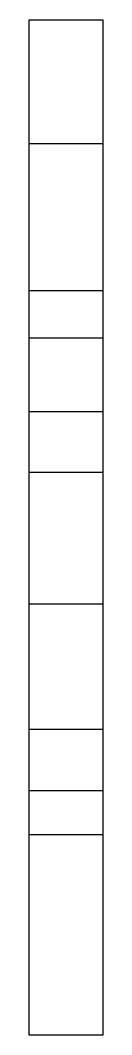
# Model space of a CAD drawing. Header units: inches. Extents: x 136 to 144, y 53 to 163.
import ezdxf

# ---------------------------------------------------------------- set-up
doc = ezdxf.new("R2010")
doc.units = ezdxf.units.IN
doc.header["$MEASUREMENT"] = 0

# ---------------------------------------------------------------- blocks, each defined once
blk = doc.blocks.new('block 2')
at = {"color": 7, "lineweight": 25}
blk.add_lwpolyline([(143.73, 163.13), (135.67, 163.13), (135.67, 53.13), (143.73, 53.13), (143.73, 163.13)], dxfattribs=at)
blk = doc.blocks.new('block 3')
at = {"color": 7, "lineweight": 25}
blk.add_lwpolyline([(135.67, 133.84), (143.73, 133.84)], dxfattribs=at)
blk = doc.blocks.new('block 4')
at = {"color": 7, "lineweight": 25}
blk.add_lwpolyline([(135.67, 149.75), (143.73, 149.75)], dxfattribs=at)
blk = doc.blocks.new('block 5')
at = {"color": 7, "lineweight": 25}
blk.add_lwpolyline([(135.67, 128.71), (143.73, 128.71)], dxfattribs=at)
blk = doc.blocks.new('block 6')
at = {"color": 7, "lineweight": 25}
blk.add_lwpolyline([(135.67, 120.71), (143.73, 120.71)], dxfattribs=at)
blk = doc.blocks.new('block 7')
at = {"color": 7, "lineweight": 25}
blk.add_lwpolyline([(135.67, 114.14), (143.73, 114.14)], dxfattribs=at)
blk = doc.blocks.new('block 8')
at = {"color": 7, "lineweight": 25}
blk.add_lwpolyline([(135.67, 79.61), (143.73, 79.61)], dxfattribs=at)
blk = doc.blocks.new('block 9')
at = {"color": 7, "lineweight": 25}
blk.add_lwpolyline([(135.67, 74.82), (143.73, 74.82)], dxfattribs=at)
blk = doc.blocks.new('block 10')
at = {"color": 7, "lineweight": 25}
blk.add_lwpolyline([(135.67, 99.85), (143.73, 99.85)], dxfattribs=at)
blk = doc.blocks.new('block 11')
at = {"color": 7, "lineweight": 25}
blk.add_lwpolyline([(135.67, 86.26), (143.73, 86.26)], dxfattribs=at)

msp = doc.modelspace()

# ---------------------------------------------------------------- block references
for name in ['block 2', 'block 4', 'block 3', 'block 5', 'block 6', 'block 7', 'block 10', 'block 11', 'block 8', 'block 9']:
    msp.add_blockref(name, (0, 0))

doc.saveas('drawing.dxf')
